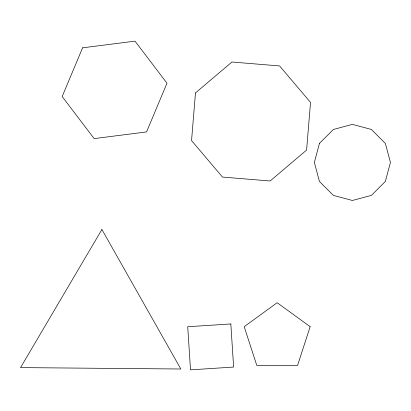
<?xml version="1.0" encoding="UTF-8"?>
<svg xmlns="http://www.w3.org/2000/svg" width="411" height="411" viewBox="0 0 411 411"><rect width="100%" height="100%" fill="white"/><g stroke="black" fill="none" stroke-linecap="round" stroke-linejoin="round"><path stroke-width="0.62" d="M195.472 92.937L191.552 140.593L222.474 177.064L270.13 180.989L306.601 150.066L310.526 102.411L279.603 65.94L231.948 62.015L195.472 92.937M319.45 143.403L314.353 162.427L319.45 181.451L333.378 195.379L352.402 200.476L371.426 195.379L385.354 181.451L390.45 162.427L385.354 143.403L371.426 129.475L352.402 124.379L333.378 129.475L319.45 143.403M310.151 326.683L297.554 365.451L256.793 365.451L244.196 326.683L277.173 302.722L310.151 326.683M82.59 47.82L62.164 96.544L94.15 138.599L146.563 131.926L166.989 83.202L135.003 41.146L82.59 47.82M101.902 229.497L20.55 367.604L180.83 369.001L101.902 229.497M230.828 323.945L187.719 326.74L190.509 369.854L233.623 367.059L230.828 323.945"/></g></svg>
